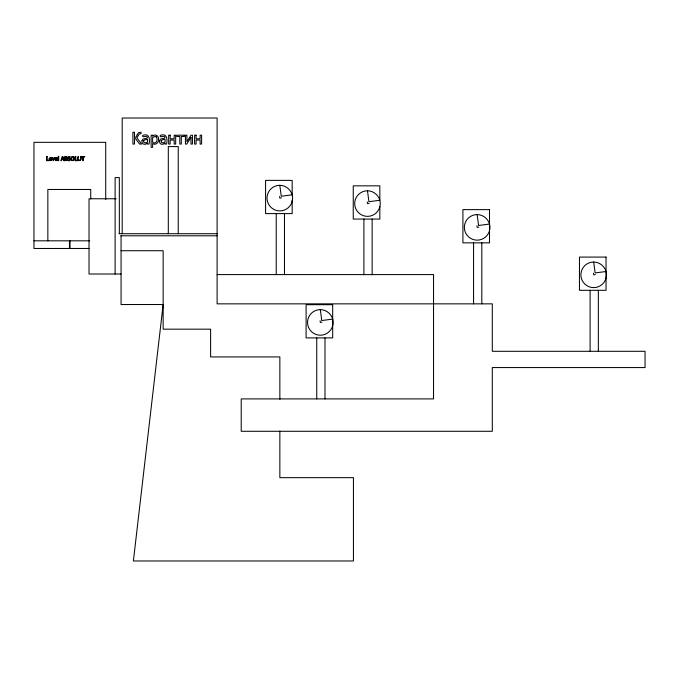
<?xml version="1.0" encoding="UTF-8"?>
<svg xmlns="http://www.w3.org/2000/svg" width="679" height="679" viewBox="0 0 679 679"><rect width="100%" height="100%" fill="white"/><g stroke="black" fill="none" stroke-linecap="round" stroke-linejoin="round"><path stroke-width="1.02" d="M281.471 197.895L279.816 198.115L279.595 196.46M369.138 203.361L367.483 203.581L367.263 201.926M489.508 224.062L478.585 225.496L477.15 214.572C482.803 214.606 488.014 218.604 489.508 224.062A12.799 12.799 0 0 1 479.366 239.967A12.799 12.799 0 0 1 464.402 228.483A12.799 12.799 0 0 1 477.15 214.572M478.805 227.151L477.15 227.372L476.93 225.717M606.041 271.507L595.127 272.941L593.684 262.026C599.345 262.052 604.548 266.049 606.041 271.507A12.799 12.799 0 0 1 595.907 287.421A12.799 12.799 0 0 1 580.935 275.937A12.799 12.799 0 0 1 593.684 262.026M595.339 274.596L593.684 274.817L593.471 273.162M332.685 319.113L321.77 320.547L320.327 309.624C325.988 309.658 331.191 313.656 332.685 319.113A12.799 12.799 0 0 1 322.55 335.027A12.799 12.799 0 0 1 307.579 323.535A12.799 12.799 0 0 1 320.327 309.624M321.982 322.202L320.327 322.423L320.115 320.768M116.202 198.76L89.025 198.76L89.025 274.019L121.066 274.019M119.088 233.712L217.11 233.712M120.786 235.791L217.11 235.791M33.95 240.824L89.679 240.824M89.025 248.472L33.95 248.472L33.95 142.335L105.72 142.335L105.72 199.524M121.066 250.721L163.147 250.721L163.147 329.171L210.617 329.171L210.617 356.933L279.858 356.933L279.858 399.294M217.11 274.596L433.541 274.596L433.541 398.904L241.215 398.904L241.215 431.284L492.3 431.284L492.3 367.568L645.05 367.568L645.05 351.298L492.3 351.298L492.3 303.853L217.11 303.853L217.11 118.019L122.203 118.019L122.203 233.712M155.483 136.42L152.622 137.379L152.622 142.403C156.586 145.128 158.886 137.964 155.483 136.42A1.587 1.587 0 0 1 156.543 137.209M367.483 190.782C373.136 190.816 378.347 194.814 379.841 200.263A12.799 12.799 0 0 1 369.699 216.177A12.799 12.799 0 0 1 354.735 204.693A12.799 12.799 0 0 1 367.483 190.782L368.918 201.705L379.841 200.263L379.841 185.842L353.25 185.842L353.25 219.062L379.841 219.062L379.841 206.535M279.816 185.316C285.469 185.35 290.68 189.348 292.174 194.805A12.799 12.799 0 0 1 282.031 210.711A12.799 12.799 0 0 1 267.068 199.227A12.799 12.799 0 0 1 279.816 185.316L281.25 196.239L292.174 194.805L292.174 180.376L265.582 180.376L265.582 213.596L292.174 213.596L292.174 200.025M598.352 290.306L598.352 351.298M590.102 290.306L590.102 351.298M481.81 242.853L481.81 303.853M473.569 242.853L473.569 303.853M372.143 219.062L372.143 274.8M363.902 219.062L363.902 274.8M324.995 337.913L324.995 398.904M316.745 337.913L316.745 398.904M284.476 213.596L284.476 274.596M279.858 431.063L279.858 477.66L353.436 477.66L353.436 560.981L133.39 560.981L163.147 304.531L121.066 304.531L121.066 235.791M276.234 213.596L276.234 274.596M178.238 233.712L178.238 146.579L168.307 146.579L168.307 233.712M119.334 233.712L119.334 177.618L115.116 177.618L115.116 274.019M90.723 198.905L90.723 189.466L47.853 189.466L47.853 240.824M70.005 240.824L70.005 248.472M69.47 240.824L69.47 248.472M80.988 159.124C80.58 162.833 75.785 159.259 78.009 156.543L78.552 156.543C76.719 161.373 82.269 161.373 80.445 156.543L80.988 156.543L80.988 159.124M74.053 158.614C70.939 165.107 70.956 152.104 74.053 158.614M158.572 139.399C159.022 142.573 155.559 145.662 152.622 143.625L152.622 147.343L151.128 147.343L151.128 135.189L152.622 135.189L152.622 136.123C155.075 133.339 159.234 135.995 158.572 139.399M71.006 158.122C70.158 162.188 76.455 160.762 74.342 157.324A1.579 1.579 0 0 0 73.561 156.603L71.736 156.781L71.006 158.122M49.185 158.784C48.362 162.069 54.21 159.743 50.288 160.219A0.857 0.857 0 0 1 49.839 159.845L49.686 159.183L51.833 159.183L51.638 158.029L50.017 157.604L49.185 158.784M54.999 158.784C54.176 162.069 60.024 159.743 56.102 160.219A0.857 0.857 0 0 1 55.661 159.845L55.508 159.183L57.656 159.183L57.46 158.029L55.831 157.604L54.999 158.784M66.932 159.429L66.457 160.117L65.252 160.21L65.252 158.682L66.593 158.793L66.932 159.429M67.501 159.404L66.831 160.499L64.7 160.677L64.7 156.543C68.146 155.72 66.466 158.19 67.501 159.404M67.9 157.409L68.138 158.402L70.081 159.582L69.156 160.278L67.841 159.743L67.841 160.431C70.497 162.12 71.796 158.003 68.579 158.012C68.698 156.467 72.339 157.146 68.706 156.552A1.316 1.316 0 0 0 68.095 156.993L67.9 157.409M142.064 140.638L141.962 141.495A3.039 3.039 0 0 0 142.429 143.116L142.751 143.532A2.691 2.691 0 0 0 144.126 144.262L145.696 144.203L147.547 143.125L147.547 144.067L149.032 144.067C150.263 138.966 149.159 132.838 142.692 135.384C141.682 138.881 146.902 134.4 147.504 137.464C147.284 139.407 142.369 137.616 142.064 140.638M159.599 140.638L159.506 141.495A3.039 3.039 0 0 0 159.972 143.116L160.295 143.532A2.691 2.691 0 0 0 161.661 144.262L163.232 144.203L165.082 143.125L165.082 144.067L166.567 144.067C167.806 138.966 166.695 132.838 160.227 135.384C159.225 138.881 164.445 134.4 165.039 137.464C164.827 139.407 159.905 137.616 159.599 140.638M143.6 140.799L143.94 142.548L145.866 142.862L147.547 141.886L147.547 139.416L144.882 139.789L143.6 140.799M161.144 140.799L161.475 142.548L163.401 142.862L165.082 141.886L165.082 139.416L162.417 139.789L161.144 140.799M66.737 157.553L65.252 158.224L65.252 157.01L66.737 157.553M49.771 158.436L51.332 158.784L50.755 157.935L49.771 158.436M55.585 158.436L57.146 158.784L56.578 157.935L55.585 158.436M61.781 159.523L61.399 160.677L60.847 160.677L62.239 156.543L62.918 156.543L64.31 160.677L63.733 160.677L63.351 159.523L61.781 159.523M62.561 157.104L61.933 159.056L63.206 159.056L62.561 157.104M137.277 134.62L135.944 137.099L134.467 137.565L134.467 132.235L132.897 132.235L132.897 144.067L134.467 144.067L134.467 138.652L135.46 138.652L139.645 144.067L141.648 144.067L136.844 137.845L139.271 134.018L141.028 133.644L141.028 132.235L138.491 132.745L137.277 134.62M54.252 157.579L53.412 159.964L52.563 157.579L52.003 157.579L53.157 160.677L54.795 157.579L54.252 157.579M190.96 137.447L186.776 144.067L185.426 144.067L185.426 135.189L186.903 135.189L186.903 141.707L191.037 135.189L192.437 135.189L192.437 144.067L190.96 144.067L190.96 137.447M170.157 135.189L168.664 135.189L168.664 144.067L170.157 144.067L170.157 140.069L174.18 140.069L174.18 144.067L175.674 144.067L175.674 135.189L174.18 135.189L174.18 138.788L170.157 138.788L170.157 135.189M184.315 135.189L176.778 135.189L176.778 136.504L179.799 136.504L179.799 144.067L181.293 144.067L181.293 136.504L184.315 136.504L184.315 135.189M196.095 135.189L194.601 135.189L194.601 144.067L196.095 144.067L196.095 140.069L200.118 140.069L200.118 144.067L201.612 144.067L201.612 135.189L200.118 135.189L200.118 138.788L196.095 138.788L196.095 135.189M58.717 156.357L58.19 156.357L58.19 160.677L58.717 160.677L58.717 156.357M47.14 156.543L46.588 156.543L46.588 160.677L48.981 160.677L48.981 160.185L47.14 160.185L47.14 156.543M75.776 156.543L75.233 156.543L75.233 160.677L77.618 160.677L77.618 160.185L75.776 160.185L75.776 156.543M84.68 156.543L81.361 156.543L81.361 157.036L82.745 157.036L82.745 160.677L83.296 160.677L83.296 157.036L84.68 157.036L84.68 156.543M489.508 209.633L462.917 209.633L462.917 242.853L489.508 242.853L489.508 209.633M606.041 257.086L579.459 257.086L579.459 290.306L606.041 290.306L606.041 257.086M332.685 304.693L306.102 304.693L306.102 337.913L332.685 337.913L332.685 304.693"/></g></svg>
